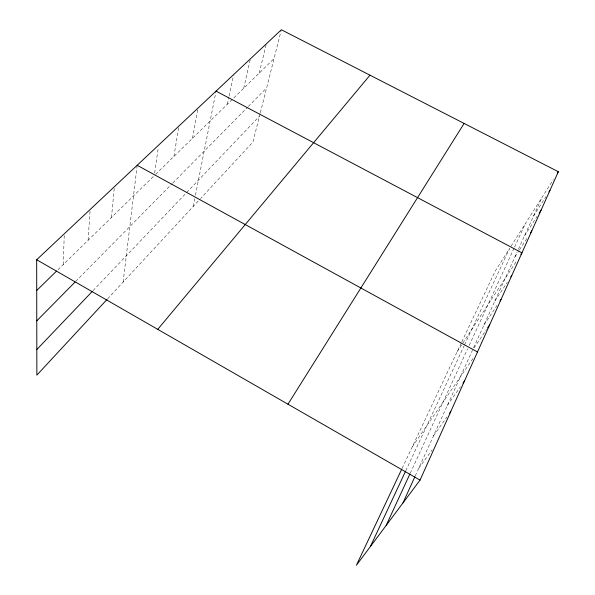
<?xml version="1.0" encoding="UTF-8"?>
<svg xmlns="http://www.w3.org/2000/svg" width="595" height="595" viewBox="0 0 595 595"><rect width="100%" height="100%" fill="white"/><g stroke="black" fill="none" stroke-linecap="round" stroke-linejoin="round"><path stroke-width="0.45" stroke-dasharray="2.98 2.23" d="M63.226 264.574L64.297 233.79M88.097 240.276L90.15 209.485M111.473 217.435L114.396 186.689M123.143 282.052L137.185 165.276M154.663 172.922L158.248 147.798M173.918 156.425L178.864 126.088M192.512 138.263L197.979 108.126M193.234 206.443L194.773 198.693M195.45 195.242L215.881 92.032M227.364 104.214L228.904 97.022M229.09 96.122L233.508 75.439M243.712 88.246L250.421 58.823M259.249 73.066L266.277 43.918M260.112 113.623L252.912 142.071L200.612 198.485M260.335 112.745L281.123 30.628M415.28 475.896L472.467 350.232M473.613 347.703L516.943 252.496M518.453 249.171L542 197.436M410.26 473.211L467.633 348.849M469.187 345.472L514.177 247.944M514.556 247.126L525.474 223.46M405.775 470.771L464.16 345.747M464.539 344.921L509.551 248.546L495.055 271.372L461.854 341.746M402.175 468.235L461.46 342.579M511.016 246.233L553.38 179.512M533.484 216.156L545.965 196.618M524.507 235.865L537.226 216.119M515.047 256.653L518.996 250.584M519.487 249.818L527.378 237.673M457.153 351.697L516.981 260.424M494.802 301.152L507.304 282.261M483.958 324.982L497.033 305.443M474.029 347.926L486.517 329.496M412.253 446.867L473.843 357.29M447.306 405.522L460.374 386.824M433.495 435.882L446.957 416.976M418.746 468.28L432.163 449.85M107.636 298.779L199.994 199.147M93.028 290.635L186.071 193.13M186.689 192.483L259.45 116.233M75.714 281.398L172.178 183.624M172.825 182.97L247.699 107.093M248.331 106.446L266.62 87.911M57.923 269.751L153.629 176.254M155.593 174.335L274.035 58.615"/><path stroke-width="0.89" d="M401.789 469.053L356.405 565.25L420.033 480.12L558.326 171.724L281.346 29.75L36.674 259.755L36.86 375.125L107.018 299.449M402.964 502.954L414.894 476.736M386.17 525.43L409.873 474.044M370.402 546.522L405.381 471.612M287.958 404.198L464.115 123.433M557.337 173.279L558.326 171.724M548.962 191.932L549.966 190.37M539.182 213.084L541.138 210.05M530.338 233.114L531.818 230.838M520.96 254.355L521.949 252.838L216.059 91.124M510.808 276.972L511.812 275.455M500.053 300.936L501.057 299.434M487.558 327.964L489.64 324.892M462.984 383.083L464.554 380.845M449.649 413.19L450.727 411.68M157.742 329.347L369.986 75.186M36.823 349.54L92.389 291.305M36.771 320.861L75.067 282.045M36.726 290.464L56.599 271.045M137.185 165.276L477.495 351.972M36.674 259.755L420.033 480.12"/></g></svg>
